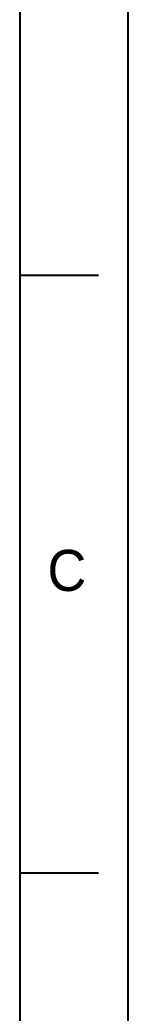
# Model space of a CAD drawing. Extents: x 10319 to 11160, y -16029 to -15435.
# Drawn here: x 11139.6 to 11159.7, y -15813.5 to -15629.1 of the extents above; entities that cross this region are included whole.
import ezdxf

# ---------------------------------------------------------------- set-up
doc = ezdxf.new("R2010")
doc.units = 0
doc.header["$MEASUREMENT"] = 0
doc.layers.add('FORM', color=7, linetype='CONTINUOUS')
doc.styles.get("Standard").update_dxf_attribs({"font": 'Gulim.ttf'})

msp = doc.modelspace()

# ---------------------------------------------------------------- linework, layer by layer
at = {"layer": 'FORM', "color": 7, "linetype": 'Continuous'}
for p, q in [((11159.66, -16029.33), (11159.66, -15434.62)), ((11139.63, -15454.65), (11139.63, -16009.31)), ((11139.64, -15676.51), (11154.19, -15676.51)), ((11139.64, -15787.44), (11154.19, -15787.44))]:
    msp.add_line(p, q, dxfattribs=at)

# ---------------------------------------------------------------- texts
at = {"layer": 'FORM', "insert": (11148.33, -15731.35), "char_height": 7.63, "attachment_point": 5}
msp.add_mtext_dynamic_manual_height_columns('C', width=10.0119, gutter_width=12.51, heights=[0], dxfattribs=at)

doc.saveas('drawing.dxf')
